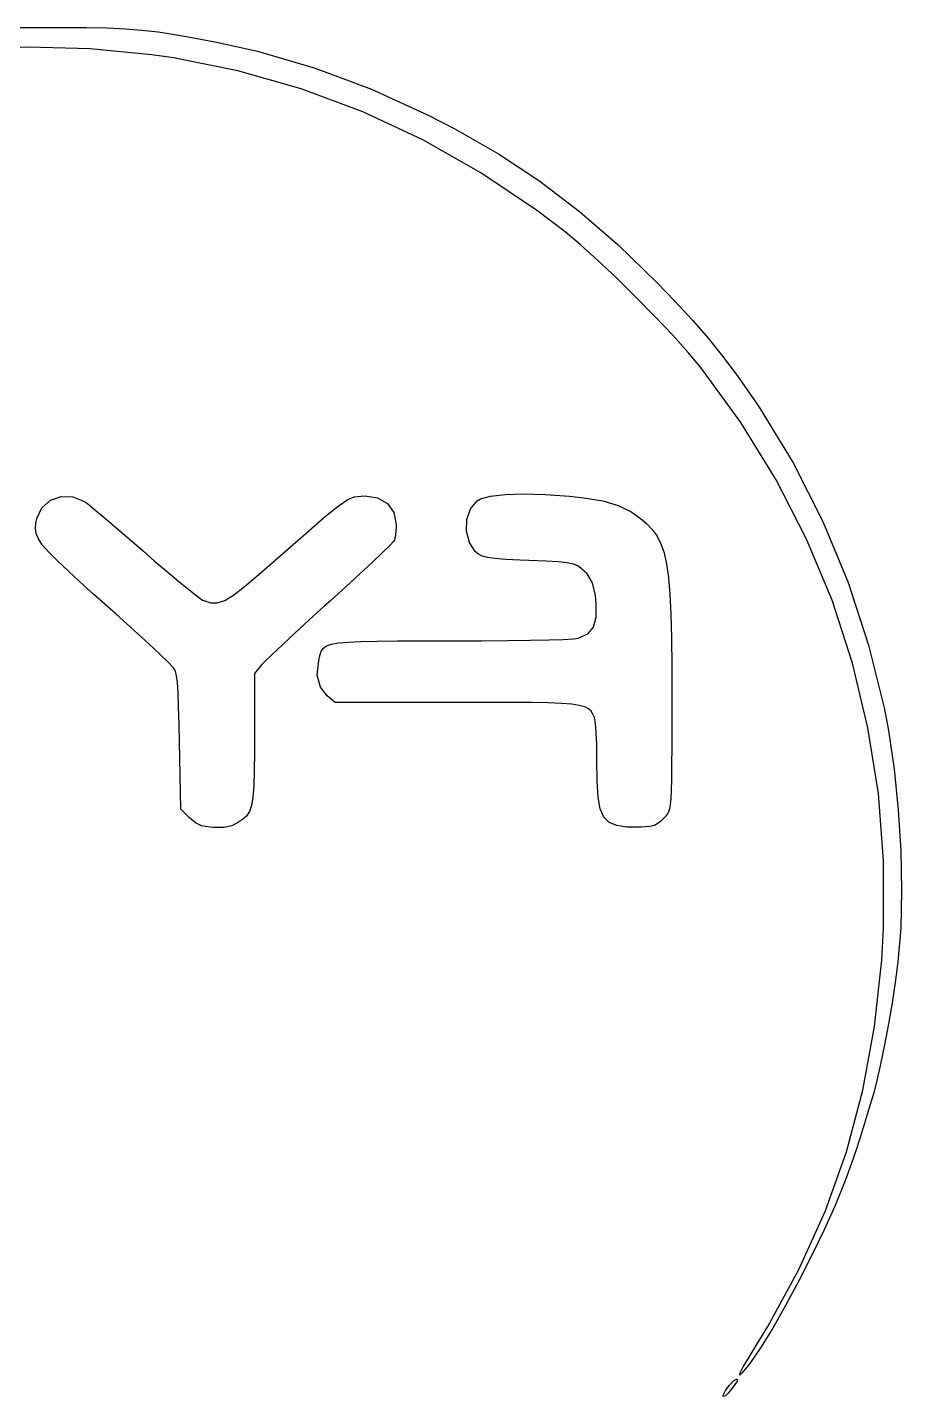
# Model space of a CAD drawing. Extents: x 111.7 to 189.1, y -142.8 to -74.9.
# Drawn here: x 180.84 to 188.5, y -91.36 to -79.36 of the extents above; entities that cross this region are included whole.
import ezdxf

# ---------------------------------------------------------------- set-up
doc = ezdxf.new("R2010")
doc.units = 0
doc.layers.add('BLACK', color=7, linetype='CONTINUOUS')

msp = doc.modelspace()

# ---------------------------------------------------------------- linework, layer by layer
at = {"layer": 'BLACK', "linetype": 'CONTINUOUS'}
for p, q in [((180.759, -79.3584), (181.012, -79.3569)), ((181.012, -79.3569), (181.143, -79.3568)), ((181.143, -79.3568), (181.357, -79.3581)), ((181.357, -79.3581), (181.539, -79.3619)), ((181.539, -79.3619), (181.698, -79.369)), ((181.698, -79.369), (181.843, -79.3803)), ((181.843, -79.3803), (181.985, -79.3965)), ((181.985, -79.3965), (182.133, -79.4185)), ((182.133, -79.4185), (182.296, -79.4471)), ((182.296, -79.4471), (182.483, -79.4831)), ((180.845, -79.5304), (180.303, -79.5528)), ((181.39, -79.5449), (180.845, -79.5304)), ((181.93, -79.5966), (181.39, -79.5449)), ((182.119, -79.6241), (181.93, -79.5966)), ((182.483, -79.4831), (182.858, -79.5667)), ((182.858, -79.5667), (183.362, -79.7133)), ((182.684, -79.7371), (182.119, -79.6241)), ((183.362, -79.7133), (183.857, -79.8987)), ((183.238, -79.8953), (182.684, -79.7371)), ((183.779, -80.0977), (183.238, -79.8953)), ((183.857, -79.8987), (184.354, -80.1262)), ((184.305, -80.3433), (183.779, -80.0977)), ((184.354, -80.1262), (184.582, -80.2441)), ((184.582, -80.2441), (184.971, -80.467)), ((184.814, -80.6311), (184.305, -80.3433)), ((184.971, -80.467), (185.333, -80.7066)), ((185.303, -80.9601), (184.814, -80.6311)), ((185.333, -80.7066), (185.679, -80.9699)), ((185.553, -81.15), (185.303, -80.9601)), ((185.679, -80.9699), (186.018, -81.2642)), ((185.685, -81.26), (185.553, -81.15)), ((185.837, -81.3974), (185.685, -81.26)), ((186.018, -81.2642), (186.36, -81.5965)), ((186.003, -81.5539), (185.837, -81.3974)), ((186.174, -81.7215), (186.003, -81.5539)), ((186.36, -81.5965), (186.513, -81.7552)), ((186.341, -81.8918), (186.174, -81.7215)), ((186.513, -81.7552), (186.67, -81.9243)), ((186.497, -82.0569), (186.341, -81.8918)), ((186.67, -81.9243), (186.807, -82.0827)), ((186.634, -82.2084), (186.497, -82.0569)), ((186.807, -82.0827), (186.935, -82.2411)), ((186.743, -82.3383), (186.634, -82.2084)), ((186.744, -82.3405), (186.743, -82.3383)), ((187.095, -82.822), (186.744, -82.3405)), ((186.935, -82.2411), (187.061, -82.4105)), ((187.061, -82.4105), (187.196, -82.6015)), ((187.196, -82.6015), (187.254, -82.6877)), ((187.254, -82.6877), (187.552, -83.1756)), ((187.404, -83.3236), (187.095, -82.822)), ((187.552, -83.1756), (187.813, -83.6893)), ((187.67, -83.8437), (187.404, -83.3236)), ((180.967, -83.5691), (181.041, -83.5037)), ((181.041, -83.5037), (181.134, -83.47)), ((181.134, -83.47), (181.237, -83.4721)), ((181.237, -83.4721), (181.34, -83.5142)), ((181.34, -83.5142), (181.365, -83.5323)), ((181.365, -83.5323), (181.424, -83.5802)), ((183.453, -83.6431), (183.564, -83.555)), ((183.564, -83.555), (183.648, -83.4973)), ((183.648, -83.4973), (183.704, -83.4722)), ((183.704, -83.4722), (183.798, -83.4629)), ((183.798, -83.4629), (183.91, -83.4813)), ((183.91, -83.4813), (183.996, -83.5321)), ((183.996, -83.5321), (184.052, -83.6115)), ((184.724, -83.5783), (184.783, -83.5077)), ((184.783, -83.5077), (184.811, -83.4917)), ((184.811, -83.4917), (184.9, -83.4672)), ((184.9, -83.4672), (185.028, -83.4522)), ((185.028, -83.4522), (185.189, -83.4469)), ((185.189, -83.4469), (185.378, -83.4518)), ((185.378, -83.4518), (185.591, -83.4669)), ((185.591, -83.4669), (185.717, -83.4805)), ((185.717, -83.4805), (185.884, -83.509)), ((185.884, -83.509), (186.019, -83.5485)), ((186.019, -83.5485), (186.13, -83.6017)), ((180.914, -83.7046), (180.922, -83.6618)), ((180.922, -83.6618), (180.967, -83.5691)), ((181.424, -83.5802), (181.509, -83.6508)), ((181.509, -83.6508), (181.613, -83.7393)), ((183.379, -83.7069), (183.453, -83.6431)), ((184.052, -83.6115), (184.072, -83.7154)), ((184.69, -83.7749), (184.693, -83.672)), ((184.693, -83.672), (184.724, -83.5783)), ((186.13, -83.6017), (186.227, -83.6714)), ((186.227, -83.6714), (186.269, -83.7086)), ((180.911, -83.7514), (180.914, -83.7046)), ((180.917, -83.7955), (180.911, -83.7514)), ((180.936, -83.8413), (180.917, -83.7955)), ((181.613, -83.7393), (181.73, -83.8408)), ((183.26, -83.8113), (183.379, -83.7069)), ((184.072, -83.739), (184.067, -83.8083)), ((184.072, -83.7154), (184.072, -83.739)), ((184.714, -83.8729), (184.69, -83.7749)), ((186.269, -83.7086), (186.318, -83.761)), ((186.318, -83.761), (186.36, -83.8183)), ((187.813, -83.6893), (188.035, -84.2238)), ((180.969, -83.8932), (180.936, -83.8413)), ((181.023, -83.9555), (180.969, -83.8932)), ((181.73, -83.8408), (181.856, -83.9507)), ((183.123, -83.9315), (183.26, -83.8113)), ((184.018, -83.8991), (183.954, -83.9617)), ((184.053, -83.8617), (184.018, -83.8991)), ((184.058, -83.854), (184.053, -83.8617)), ((184.067, -83.8083), (184.058, -83.854)), ((184.765, -83.952), (184.714, -83.8729)), ((186.36, -83.8183), (186.394, -83.8848)), ((186.394, -83.8848), (186.422, -83.9647)), ((187.894, -84.3805), (187.67, -83.8437)), ((181.099, -84.0327), (181.023, -83.9555)), ((181.201, -84.1292), (181.099, -84.0327)), ((181.856, -83.9507), (181.952, -84.0341)), ((181.952, -84.0341), (182.072, -84.1372)), ((182.985, -84.0524), (183.123, -83.9315)), ((183.954, -83.9617), (183.866, -84.0454)), ((184.794, -83.9759), (184.765, -83.952)), ((184.827, -83.9928), (184.794, -83.9759)), ((184.872, -84.0056), (184.827, -83.9928)), ((184.937, -84.0152), (184.872, -84.0056)), ((185.031, -84.0225), (184.937, -84.0152)), ((185.16, -84.0286), (185.031, -84.0225)), ((185.235, -84.0313), (185.16, -84.0286)), ((185.384, -84.0372), (185.235, -84.0313)), ((185.494, -84.044), (185.384, -84.0372)), ((186.422, -83.9647), (186.444, -84.0622)), ((181.334, -84.2493), (181.201, -84.1292)), ((182.072, -84.1372), (182.18, -84.2279)), ((182.744, -84.2603), (182.868, -84.1553)), ((182.868, -84.1553), (182.985, -84.0524)), ((183.758, -84.1461), (183.634, -84.2597)), ((183.866, -84.0454), (183.758, -84.1461)), ((185.573, -84.0527), (185.494, -84.044)), ((185.627, -84.0641), (185.573, -84.0527)), ((185.664, -84.0792), (185.627, -84.0641)), ((185.674, -84.0853), (185.664, -84.0792)), ((185.746, -84.1478), (185.674, -84.0853)), ((185.793, -84.2284), (185.746, -84.1478)), ((186.444, -84.0622), (186.46, -84.1814)), ((181.422, -84.3284), (181.334, -84.2493)), ((182.18, -84.2279), (182.271, -84.3013)), ((182.647, -84.3345), (182.744, -84.2603)), ((183.634, -84.2597), (183.499, -84.382)), ((185.819, -84.3379), (185.793, -84.2284)), ((186.46, -84.1814), (186.472, -84.3266)), ((188.035, -84.2238), (188.215, -84.7737)), ((181.616, -84.5015), (181.422, -84.3284)), ((182.271, -84.3013), (182.338, -84.353)), ((182.338, -84.353), (182.375, -84.378)), ((182.375, -84.378), (182.386, -84.3832)), ((182.386, -84.3832), (182.446, -84.4023)), ((182.504, -84.4026), (182.569, -84.381)), ((182.569, -84.381), (182.647, -84.3345)), ((183.499, -84.382), (183.442, -84.433)), ((185.826, -84.4046), (185.819, -84.3379)), ((186.472, -84.3266), (186.48, -84.5019)), ((188.073, -84.9324), (187.894, -84.3805)), ((181.776, -84.6457), (181.616, -84.5015)), ((182.446, -84.4023), (182.504, -84.4026)), ((183.442, -84.433), (183.308, -84.5554)), ((185.826, -84.5282), (185.826, -84.4046)), ((186.48, -84.5019), (186.485, -84.7116)), ((183.308, -84.5554), (183.184, -84.6692)), ((185.753, -84.6746), (185.803, -84.6159)), ((185.803, -84.6159), (185.826, -84.5282)), ((181.904, -84.7629), (181.776, -84.6457)), ((183.184, -84.6692), (183.075, -84.7697)), ((183.505, -84.7657), (183.567, -84.7544)), ((183.567, -84.7544), (183.651, -84.7464)), ((183.651, -84.7464), (183.762, -84.7413)), ((183.762, -84.7413), (183.903, -84.7383)), ((183.903, -84.7383), (184.08, -84.7368)), ((184.08, -84.7368), (184.295, -84.7363)), ((184.295, -84.7363), (184.553, -84.7362)), ((184.553, -84.7362), (184.573, -84.7361)), ((184.573, -84.7361), (184.824, -84.7354)), ((184.824, -84.7354), (185.05, -84.7335)), ((185.05, -84.7335), (185.246, -84.7308)), ((185.246, -84.7308), (185.41, -84.7271)), ((185.41, -84.7271), (185.538, -84.7227)), ((185.538, -84.7227), (185.626, -84.7175)), ((185.626, -84.7175), (185.671, -84.7118)), ((185.671, -84.7118), (185.674, -84.7108)), ((185.674, -84.7108), (185.753, -84.6746)), ((186.485, -84.7116), (186.488, -84.9598)), ((182.002, -84.8548), (181.904, -84.7629)), ((182.072, -84.923), (182.002, -84.8548)), ((182.987, -84.8525), (182.924, -84.9131)), ((183.075, -84.7697), (182.987, -84.8525)), ((183.396, -84.8937), (183.405, -84.8566)), ((183.405, -84.8566), (183.416, -84.8258)), ((183.416, -84.8258), (183.434, -84.8008)), ((183.434, -84.8008), (183.462, -84.7809)), ((183.462, -84.7809), (183.505, -84.7657)), ((188.215, -84.7737), (188.353, -85.3338)), ((182.117, -84.9695), (182.072, -84.923)), ((182.126, -84.9804), (182.117, -84.9695)), ((182.137, -85.0027), (182.126, -84.9804)), ((182.892, -84.947), (182.829, -85.0208)), ((182.924, -84.9131), (182.892, -84.947)), ((183.381, -85.0372), (183.393, -84.9095)), ((183.393, -84.9095), (183.396, -84.8937)), ((186.488, -84.9598), (186.488, -85.2506)), ((188.209, -85.4976), (188.073, -84.9324)), ((182.146, -85.0417), (182.137, -85.0027)), ((182.154, -85.1025), (182.146, -85.0417)), ((182.16, -85.1906), (182.154, -85.1025)), ((182.829, -85.0208), (182.829, -85.5831)), ((183.409, -85.1426), (183.381, -85.0372)), ((182.165, -85.311), (182.16, -85.1906)), ((183.468, -85.2171), (183.409, -85.1426)), ((183.537, -85.2752), (183.468, -85.2171)), ((182.17, -85.469), (182.165, -85.311)), ((184.591, -85.2752), (183.537, -85.2752)), ((184.855, -85.2753), (184.591, -85.2752)), ((185.076, -85.2759), (184.855, -85.2753)), ((185.258, -85.2775), (185.076, -85.2759)), ((185.406, -85.2805), (185.258, -85.2775)), ((185.522, -85.2853), (185.406, -85.2805)), ((185.612, -85.2925), (185.522, -85.2853)), ((185.678, -85.3024), (185.612, -85.2925)), ((185.726, -85.3155), (185.678, -85.3024)), ((185.759, -85.3322), (185.726, -85.3155)), ((185.782, -85.3531), (185.759, -85.3322)), ((185.797, -85.3784), (185.782, -85.3531)), ((186.488, -85.2506), (186.488, -85.4616)), ((188.353, -85.3338), (188.388, -85.5207)), ((182.173, -85.6184), (182.17, -85.469)), ((185.81, -85.4088), (185.797, -85.3784)), ((185.811, -85.4112), (185.81, -85.4088)), ((185.82, -85.458), (185.811, -85.4112)), ((185.827, -85.5407), (185.82, -85.458)), ((186.488, -85.4616), (186.488, -85.6609)), ((182.829, -85.5831), (182.829, -85.7115)), ((185.831, -85.648), (185.827, -85.5407)), ((188.3, -86.0746), (188.209, -85.4976)), ((188.388, -85.5207), (188.438, -85.8625)), ((182.184, -86.2125), (182.173, -85.6184)), ((182.829, -85.7115), (182.828, -85.8784)), ((185.833, -85.7689), (185.831, -85.648)), ((186.488, -85.6609), (186.487, -85.8218)), ((185.833, -85.7863), (185.833, -85.7689)), ((185.834, -85.9667), (185.833, -85.7863)), ((186.487, -85.8218), (186.486, -85.9489)), ((182.828, -85.8784), (182.824, -86.0081)), ((186.486, -85.9489), (186.483, -86.0466)), ((188.438, -85.8625), (188.474, -86.2183)), ((182.824, -86.0081), (182.816, -86.1064)), ((185.843, -86.1057), (185.834, -85.9667)), ((186.483, -86.0466), (186.48, -86.1196)), ((188.346, -86.6615), (188.3, -86.0746)), ((182.803, -86.1792), (182.785, -86.2324)), ((182.816, -86.1064), (182.803, -86.1792)), ((185.862, -86.2088), (185.843, -86.1057)), ((186.475, -86.1722), (186.469, -86.2092)), ((186.48, -86.1196), (186.475, -86.1722)), ((182.26, -86.2876), (182.184, -86.2125)), ((182.312, -86.3329), (182.26, -86.2876)), ((182.725, -86.3034), (182.682, -86.3329)), ((182.759, -86.2718), (182.725, -86.3034)), ((182.785, -86.2324), (182.759, -86.2718)), ((185.894, -86.2813), (185.862, -86.2088)), ((185.941, -86.3285), (185.894, -86.2813)), ((186.388, -86.3225), (186.338, -86.3558)), ((186.437, -86.2718), (186.388, -86.3225)), ((186.438, -86.2708), (186.437, -86.2718)), ((186.45, -86.2539), (186.438, -86.2708)), ((186.461, -86.2349), (186.45, -86.2539)), ((186.469, -86.2092), (186.461, -86.2349)), ((188.474, -86.2183), (188.496, -86.5765)), ((182.367, -86.3576), (182.312, -86.3329)), ((182.443, -86.3693), (182.367, -86.3576)), ((182.471, -86.3714), (182.443, -86.3693)), ((182.564, -86.3723), (182.471, -86.3714)), ((182.632, -86.3581), (182.564, -86.3723)), ((182.682, -86.3329), (182.632, -86.3581)), ((186.008, -86.3559), (185.941, -86.3285)), ((186.095, -86.3686), (186.008, -86.3559)), ((186.132, -86.3707), (186.095, -86.3686)), ((186.221, -86.3709), (186.132, -86.3707)), ((186.296, -86.365), (186.221, -86.3709)), ((186.338, -86.3558), (186.296, -86.365)), ((188.346, -87.2566), (188.346, -86.6615)), ((188.496, -86.5765), (188.504, -86.9256)), ((188.504, -86.9256), (188.496, -87.2541)), ((188.33, -87.535), (188.346, -87.2566)), ((188.496, -87.2541), (188.472, -87.5502)), ((188.267, -88.1172), (188.33, -87.535)), ((188.469, -87.5743), (188.448, -87.7323)), ((188.472, -87.5502), (188.469, -87.5743)), ((188.448, -87.7323), (188.42, -87.9095)), ((188.42, -87.9095), (188.388, -88.0949)), ((188.164, -88.6764), (188.267, -88.1172)), ((188.388, -88.0949), (188.354, -88.2775)), ((188.354, -88.2775), (188.32, -88.4464)), ((188.32, -88.4464), (188.287, -88.5907)), ((188.287, -88.5907), (188.259, -88.6994)), ((188.02, -89.2157), (188.164, -88.6764)), ((188.259, -88.6994), (188.22, -88.8314)), ((188.22, -88.8314), (188.176, -88.9768)), ((188.176, -88.9768), (188.138, -89.0981)), ((188.138, -89.0981), (188.102, -89.2074)), ((187.833, -89.7386), (188.02, -89.2157)), ((188.064, -89.3167), (188.02, -89.4382)), ((188.102, -89.2074), (188.064, -89.3167)), ((188.02, -89.4382), (188, -89.4915)), ((188, -89.4915), (187.92, -89.6866)), ((187.604, -90.2482), (187.833, -89.7386)), ((187.92, -89.6866), (187.825, -89.9002)), ((187.825, -89.9002), (187.717, -90.1236)), ((187.717, -90.1236), (187.603, -90.3477)), ((187.331, -90.748), (187.604, -90.2482)), ((187.603, -90.3477), (187.487, -90.5636)), ((187.487, -90.5636), (187.374, -90.7624)), ((187.238, -90.9002), (187.331, -90.748)), ((187.374, -90.7624), (187.267, -90.9352)), ((187.166, -91.0165), (187.238, -90.9002)), ((187.267, -90.9352), (187.172, -91.0729)), ((187.089, -91.1553), (187.116, -91.1021)), ((187.148, -91.1048), (187.104, -91.1584)), ((187.116, -91.1021), (187.166, -91.0165)), ((187.172, -91.0729), (187.148, -91.1048)), ((186.993, -91.2642), (187.029, -91.2253)), ((187.029, -91.2253), (187.056, -91.2089)), ((187.063, -91.2269), (187.037, -91.2654)), ((187.056, -91.2089), (187.063, -91.2106)), ((187.063, -91.2106), (187.063, -91.2269)), ((187.085, -91.1747), (187.089, -91.1553)), ((187.104, -91.1584), (187.085, -91.1747)), ((186.939, -91.3489), (186.959, -91.3105)), ((186.939, -91.3628), (186.939, -91.3489)), ((186.96, -91.3557), (186.939, -91.3628)), ((186.959, -91.3105), (186.993, -91.2642)), ((186.984, -91.3322), (186.96, -91.3557)), ((187.037, -91.2654), (186.984, -91.3322))]:
    msp.add_line(p, q, dxfattribs=at)

doc.saveas('drawing.dxf')
